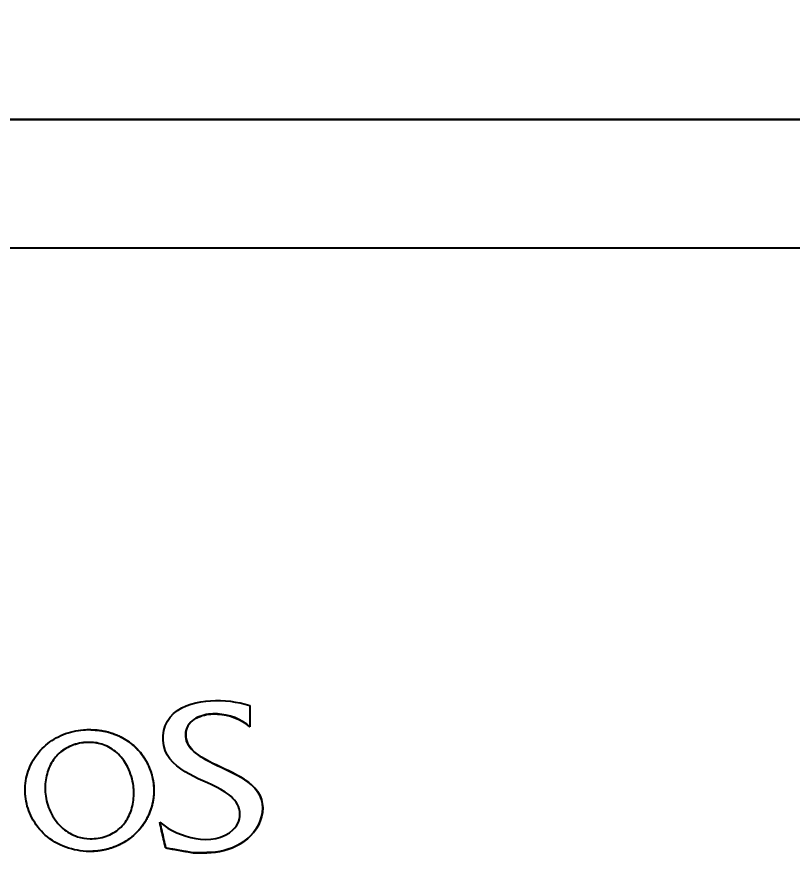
# Model space of a CAD drawing. Extents: x 60782 to 63207, y 58098 to 61529.
# Drawn here: x 62475.1 to 62517.22, y 59656 to 59702.55 of the extents above; entities that cross this region are included whole.
import ezdxf

# ---------------------------------------------------------------- set-up
doc = ezdxf.new("R2010")
doc.units = 0
doc.header["$MEASUREMENT"] = 0
doc.layers.get('Defpoints').update_dxf_attribs({"linetype": 'CONTINUOUS'})
for name, color, linetype in [('1', 7, 'CONTINUOUS'), ('11', 7, 'CONTINUOUS'), ('Dim', 4, 'CONTINUOUS')]:
    doc.layers.add(name, color=color, linetype=linetype)
doc.styles.get("Standard").update_dxf_attribs({"font": 'txt.shx', "bigfont": 'ghs.shx'})
doc.dimstyles.get("Standard").update_dxf_attribs({"dimtxt": 0.18, "dimasz": 0.18, "dimexe": 0.18, "dimexo": 0.0625, "dimgap": 0.09, "dimtad": 0, "dimtih": 1, "dimtoh": 1, "dimdec": 4, "dimzin": 0, "dimdsep": 46, "dimtxsty": 'Standard', "dimcen": 0.09, "dimadec": 0, "dimazin": 0, "dimtfac": 1, "dimtdec": 4, "dimtofl": 0, "dimtmove": 0, "dimatfit": 0, "dimfxl": 0, "dimtolj": 1, "dimtzin": 0, "dimarcsym": 0})

# ---------------------------------------------------------------- blocks, each defined once
blk = doc.blocks.new('*D10')
at = {"layer": 'Defpoints', "color": 0}
for p in [(62795.28, 59901.836), (62795.28, 59658.178), (62394.877, 59655.997)]:
    blk.add_point(p, dxfattribs=at)
at = {"layer": 'Dim', "color": 0, "lineweight": -2}
for p, q in [((62394.877, 59665.997), (62394.877, 59930.636)), ((62795.28, 59668.178), (62795.28, 59930.636)), ((62423.677, 59901.836), (62551.878, 59901.836)), ((62766.48, 59901.836), (62638.278, 59901.836))]:
    blk.add_line(p, q, dxfattribs=at)
at = {"layer": 'Dim', "color": 0}
for points in [[(62423.677, 59906.636), (62423.677, 59897.036), (62394.877, 59901.836)], [(62766.48, 59906.636), (62766.48, 59897.036), (62795.28, 59901.836)]]:
    blk.add_solid(points, dxfattribs=at)
at = {"layer": 'Dim', "color": 0, "insert": (62595.078, 59901.836), "char_height": 28.8, "attachment_point": 5}
blk.add_mtext('\\A1;400', dxfattribs=at)

msp = doc.modelspace()

# ---------------------------------------------------------------- linework, layer by layer
at = {"layer": '1', "color": 7}
for p, q in [((62487.736, 59664.034), (62487.736, 59664.033)), ((62479.047, 59663.189), (62479.047, 59663.188)), ((62482.845, 59658.848), (62482.845, 59658.847)), ((62479.018, 59657.267), (62479.018, 59657.266)), ((62483.163, 59657.468), (62483.163, 59657.467)), ((62484.684, 59657.198), (62484.684, 59657.197))]:
    msp.add_line(p, q, dxfattribs=at)
for points, knots in [([(62482.845, 59658.848), (62483.417, 59658.397), (62484.089, 59658.091), (62485.505, 59657.849), (62486.306, 59657.953), (62487.099, 59658.698), (62487.242, 59659.078), (62487.142, 59659.801), (62486.899, 59660.109), (62486.038, 59660.775), (62485.342, 59661.012), (62484.052, 59661.654), (62483.396, 59662.068), (62482.88, 59663.44), (62483.057, 59664.276), (62484.144, 59665.23), (62484.895, 59665.406), (62486.322, 59665.495), (62487.047, 59665.405), (62487.736, 59665.188)], [0, 0, 0, 0, 0.125, 0.125, 0.25, 0.25, 0.3125, 0.3125, 0.375, 0.375, 0.5, 0.5, 0.625, 0.625, 0.75, 0.75, 0.875, 0.875, 1, 1, 1, 1]), ([(62487.736, 59664.034), (62487.249, 59664.466), (62486.619, 59664.693), (62485.653, 59664.745), (62485.328, 59664.709), (62484.726, 59664.482), (62484.443, 59664.273), (62484.205, 59663.661), (62484.246, 59663.306), (62484.586, 59662.749), (62484.854, 59662.549), (62485.667, 59662.045), (62486.265, 59661.812), (62487.399, 59661.233), (62487.985, 59660.883), (62488.562, 59659.745), (62488.441, 59659.024), (62487.723, 59657.958), (62487.165, 59657.587), (62485.965, 59657.186), (62485.318, 59657.19), (62484.684, 59657.198)], [0, 0, 0, 0, 0.125, 0.125, 0.1875, 0.1875, 0.25, 0.25, 0.3125, 0.3125, 0.375, 0.375, 0.5, 0.5, 0.625, 0.625, 0.75, 0.75, 0.875, 0.875, 1, 1, 1, 1]), ([(62484.684, 59657.197), (62485.315, 59657.189), (62485.955, 59657.183), (62487.164, 59657.585), (62487.72, 59657.954), (62488.44, 59659.02), (62488.565, 59659.741), (62487.979, 59660.891), (62487.39, 59661.237), (62486.249, 59661.819), (62485.646, 59662.054), (62484.835, 59662.562), (62484.571, 59662.763), (62484.241, 59663.325), (62484.208, 59663.683), (62484.451, 59664.278), (62484.736, 59664.488), (62485.341, 59664.71), (62485.666, 59664.744), (62486.618, 59664.69), (62487.251, 59664.462), (62487.736, 59664.033)], [0, 0, 0, 0, 0.125, 0.125, 0.25, 0.25, 0.375, 0.375, 0.5, 0.5, 0.625, 0.625, 0.6875, 0.6875, 0.75, 0.75, 0.8125, 0.8125, 0.875, 0.875, 1, 1, 1, 1]), ([(62479.018, 59657.267), (62478.587, 59657.272), (62478.151, 59657.352), (62477.342, 59657.649), (62476.956, 59657.872), (62476.339, 59658.42), (62476.091, 59658.743), (62475.741, 59659.415), (62475.625, 59659.77), (62475.517, 59660.496), (62475.527, 59660.877), (62475.672, 59661.583), (62475.802, 59661.919), (62476.162, 59662.53), (62476.397, 59662.811), (62476.944, 59663.28), (62477.264, 59663.472), (62477.953, 59663.753), (62478.333, 59663.841), (62478.712, 59663.869), (62478.846, 59663.879), (62478.979, 59663.882), (62479.113, 59663.877)], [0, 0, 0, 0, 0.121161, 0.121161, 0.242427, 0.242427, 0.352601, 0.352601, 0.453968, 0.453968, 0.557041, 0.557041, 0.654777, 0.654777, 0.754521, 0.754521, 0.856232, 0.856232, 0.962943, 0.962943, 0.962943, 1, 1, 1, 1]), ([(62479.113, 59663.877), (62479.426, 59663.852), (62480.018, 59663.804), (62480.839, 59663.465), (62481.532, 59662.97), (62482.031, 59662.35), (62482.424, 59661.541), (62482.609, 59660.491), (62482.378, 59659.459), (62481.967, 59658.72), (62481.419, 59658.063), (62480.658, 59657.58), (62479.769, 59657.304), (62479.275, 59657.28), (62479.018, 59657.267)], [0, 0, 0, 0, 0.088551, 0.167816, 0.24828, 0.327308, 0.389738, 0.500501, 0.619976, 0.678939, 0.73786, 0.860152, 0.927353, 1, 1, 1, 1]), ([(62479.113, 59663.876), (62479.149, 59663.875), (62479.202, 59663.874), (62479.274, 59663.871), (62479.346, 59663.867), (62479.417, 59663.861), (62479.488, 59663.854), (62479.559, 59663.845), (62479.63, 59663.835), (62479.701, 59663.824), (62479.772, 59663.811), (62479.842, 59663.797), (62479.912, 59663.782), (62479.982, 59663.765), (62480.051, 59663.747), (62480.12, 59663.727), (62480.189, 59663.706), (62480.257, 59663.684), (62480.325, 59663.66), (62480.392, 59663.635), (62480.459, 59663.609), (62480.525, 59663.581), (62480.591, 59663.552), (62480.656, 59663.522), (62480.72, 59663.49), (62480.784, 59663.457), (62480.847, 59663.422), (62480.91, 59663.386), (62480.972, 59663.349), (62481.034, 59663.31), (62481.094, 59663.27), (62481.154, 59663.229), (62481.212, 59663.186), (62481.27, 59663.142), (62481.327, 59663.097), (62481.383, 59663.051), (62481.437, 59663.003), (62481.491, 59662.954), (62481.543, 59662.904), (62481.595, 59662.853), (62481.645, 59662.8), (62481.694, 59662.746), (62481.742, 59662.691), (62481.788, 59662.636), (62481.833, 59662.579), (62481.878, 59662.521), (62481.92, 59662.462), (62481.962, 59662.402), (62482.002, 59662.341), (62482.041, 59662.279), (62482.079, 59662.216), (62482.115, 59662.152), (62482.15, 59662.086), (62482.184, 59662.02), (62482.217, 59661.954), (62482.247, 59661.886), (62482.276, 59661.818), (62482.304, 59661.749), (62482.33, 59661.68), (62482.355, 59661.61), (62482.378, 59661.539), (62482.399, 59661.468), (62482.419, 59661.397), (62482.437, 59661.325), (62482.462, 59661.216), (62482.486, 59661.088), (62482.507, 59660.941), (62482.52, 59660.793), (62482.527, 59660.645), (62482.528, 59660.496), (62482.52, 59660.348), (62482.506, 59660.2), (62482.486, 59660.053), (62482.458, 59659.907), (62482.423, 59659.763), (62482.383, 59659.62), (62482.335, 59659.479), (62482.282, 59659.341), (62482.223, 59659.205), (62482.157, 59659.072), (62482.088, 59658.946), (62482.015, 59658.826), (62481.942, 59658.717), (62481.865, 59658.61), (62481.784, 59658.507), (62481.698, 59658.407), (62481.609, 59658.311), (62481.516, 59658.217), (62481.418, 59658.129), (62481.318, 59658.045), (62481.214, 59657.964), (62481.107, 59657.888), (62480.998, 59657.816), (62480.886, 59657.748), (62480.772, 59657.686), (62480.655, 59657.627), (62480.537, 59657.573), (62480.417, 59657.523), (62480.295, 59657.478), (62480.172, 59657.436), (62480.047, 59657.4), (62479.921, 59657.367), (62479.794, 59657.339), (62479.667, 59657.316), (62479.55, 59657.299), (62479.445, 59657.286), (62479.364, 59657.279), (62479.283, 59657.273), (62479.201, 59657.269), (62479.12, 59657.267), (62479.059, 59657.266), (62479.018, 59657.266)], [0, 0, 0, 0, 0.010131, 0.015196, 0.020263, 0.030395, 0.035461, 0.040527, 0.050659, 0.055727, 0.060792, 0.070924, 0.075993, 0.081057, 0.091195, 0.096266, 0.101332, 0.11147, 0.116542, 0.121608, 0.131746, 0.13682, 0.141885, 0.152024, 0.157098, 0.162163, 0.172385, 0.177501, 0.182607, 0.192829, 0.197946, 0.203052, 0.213276, 0.218393, 0.2235, 0.233724, 0.238842, 0.243949, 0.254179, 0.259299, 0.264409, 0.274639, 0.279759, 0.284869, 0.295097, 0.300216, 0.305326, 0.315554, 0.320671, 0.325781, 0.33619, 0.341399, 0.3466, 0.357009, 0.362218, 0.367419, 0.377829, 0.383038, 0.38824, 0.398649, 0.403858, 0.40906, 0.419473, 0.424682, 0.429886, 0.450708, 0.461131, 0.471537, 0.492361, 0.502777, 0.513195, 0.534022, 0.54443, 0.554852, 0.575677, 0.586072, 0.596493, 0.617304, 0.627696, 0.63812, 0.658929, 0.668166, 0.677432, 0.695932, 0.705168, 0.714437, 0.732938, 0.742176, 0.751449, 0.769955, 0.779189, 0.788461, 0.806964, 0.816135, 0.825341, 0.843715, 0.852887, 0.86209, 0.880462, 0.889634, 0.898829, 0.917193, 0.926369, 0.93556, 0.953924, 0.959681, 0.965443, 0.976962, 0.982722, 0.988482, 1, 1, 1, 1]), ([(62479.047, 59663.189), (62478.746, 59663.192), (62478.44, 59663.145), (62477.876, 59662.949), (62477.608, 59662.796), (62477.198, 59662.426), (62477.041, 59662.216), (62476.789, 59661.73), (62476.701, 59661.443), (62476.614, 59660.86), (62476.615, 59660.558), (62476.708, 59659.934), (62476.813, 59659.608), (62477.124, 59659.014), (62477.336, 59658.739), (62477.818, 59658.32), (62478.09, 59658.162), (62478.377, 59658.068), (62478.599, 59657.996), (62478.833, 59657.958), (62479.065, 59657.956)], [0, 0, 0, 0, 0.114058, 0.114058, 0.226952, 0.226952, 0.322998, 0.322998, 0.433108, 0.433108, 0.544246, 0.544246, 0.670094, 0.670094, 0.797234, 0.797234, 0.912335, 0.912335, 0.912335, 1, 1, 1, 1]), ([(62479.047, 59663.188), (62478.746, 59663.191), (62478.44, 59663.145), (62477.876, 59662.948), (62477.608, 59662.795), (62477.198, 59662.425), (62477.041, 59662.215), (62476.789, 59661.729), (62476.701, 59661.442), (62476.636, 59661.008), (62476.625, 59660.861), (62476.626, 59660.714)], [0, 0, 0, 0, 0.233743, 0.233743, 0.4651, 0.4651, 0.661932, 0.661932, 0.887583, 0.887583, 1, 1, 1, 1]), ([(62479.065, 59657.956), (62479.357, 59657.952), (62479.654, 59657.998), (62480.202, 59658.188), (62480.462, 59658.337), (62480.865, 59658.695), (62481.022, 59658.902), (62481.271, 59659.379), (62481.359, 59659.662), (62481.448, 59660.235), (62481.45, 59660.533), (62481.371, 59661.173), (62481.27, 59661.521), (62480.984, 59662.096), (62480.813, 59662.339), (62480.401, 59662.745), (62480.153, 59662.914), (62479.653, 59663.118), (62479.4, 59663.172), (62479.115, 59663.187), (62479.081, 59663.188), (62479.047, 59663.189)], [0, 0, 0, 0, 0.111484, 0.111484, 0.221979, 0.221979, 0.317381, 0.317381, 0.426523, 0.426523, 0.536926, 0.536926, 0.670919, 0.670919, 0.780723, 0.780723, 0.891427, 0.891427, 0.987043, 0.987043, 1, 1, 1, 1]), ([(62481.439, 59660.419), (62481.439, 59660.554), (62481.431, 59660.689), (62481.371, 59661.172), (62481.27, 59661.521), (62480.984, 59662.095), (62480.813, 59662.338), (62480.401, 59662.744), (62480.153, 59662.913), (62479.653, 59663.117), (62479.4, 59663.171), (62479.115, 59663.186), (62479.081, 59663.187), (62479.047, 59663.188)], [0, 0, 0, 0, 0.098687, 0.098687, 0.359486, 0.359486, 0.573206, 0.573206, 0.788676, 0.788676, 0.974781, 0.974781, 1, 1, 1, 1]), ([(62479.018, 59657.266), (62478.587, 59657.271), (62478.151, 59657.351), (62477.342, 59657.648), (62476.956, 59657.872), (62476.339, 59658.42), (62476.091, 59658.742), (62475.741, 59659.414), (62475.625, 59659.769), (62475.549, 59660.282), (62475.537, 59660.437), (62475.537, 59660.592)], [0, 0, 0, 0, 0.243813, 0.243813, 0.48784, 0.48784, 0.709544, 0.709544, 0.913526, 0.913526, 1, 1, 1, 1]), ([(62482.845, 59658.848), (62482.881, 59658.691), (62482.918, 59658.533), (62482.989, 59658.224), (62483.024, 59658.073), (62483.094, 59657.771), (62483.129, 59657.62), (62483.163, 59657.468)], [0, 0, 0, 0, 0.342429, 0.342429, 0.671214, 0.671214, 1, 1, 1, 1]), ([(62483.163, 59657.467), (62483.127, 59657.625), (62483.091, 59657.782), (62483.02, 59658.091), (62482.985, 59658.242), (62482.915, 59658.545), (62482.88, 59658.696), (62482.845, 59658.847)], [0, 0, 0, 0, 0.342429, 0.342429, 0.671215, 0.671215, 1, 1, 1, 1])]:
    msp.add_open_spline(points, degree=3, knots=knots, dxfattribs=at)
msp.add_open_spline([(62487.736, 59665.188), (62487.736, 59664.803), (62487.736, 59664.419), (62487.736, 59664.034)], degree=3, dxfattribs=at)
for points, weights in [([(62483.163, 59657.468), (62483.924, 59657.333), (62484.684, 59657.198)], [0.955398461623, 0.955181735017, 0.954965469606]), ([(62483.163, 59657.467), (62483.924, 59657.332), (62484.684, 59657.197)], [0.956079027048, 0.955857689994, 0.955636830772])]:
    msp.add_rational_spline(points, weights, degree=2, dxfattribs=at)
at = {"layer": '11', "color": 7}
for p, q in [((62425.843, 59697.001), (62765.32, 59697.001)), ((62765.254, 59697.001), (62425.909, 59697.001)), ((62766.359, 59690.001), (62424.804, 59690.001))]:
    msp.add_line(p, q, dxfattribs=at)

# ---------------------------------------------------------------- dimensions: what is measured, and where the dimension line sits
at = {"layer": 'Dim', "color": 0}
dim = msp.add_linear_dim(base=(62795.28, 59901.836), p1=(62394.877, 59655.997), p2=(62795.28, 59658.178), dimstyle='Standard', override={"dimscale": 160, "dimgap": 0.06, "dimdec": 0, "dimatfit": 3}, dxfattribs=at)
dim.commit()
dim.dimension.update_dxf_attribs({"geometry": '*D10', "text_midpoint": (62595.078, 59901.836)})

doc.saveas('drawing.dxf')
